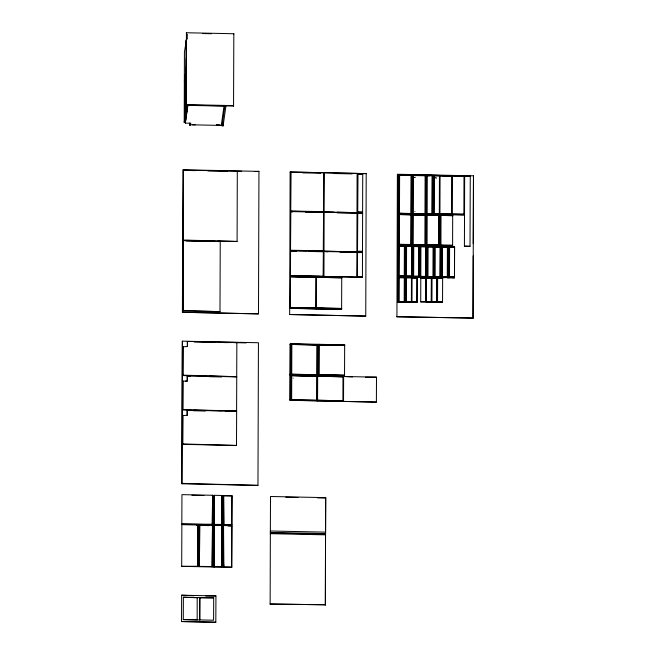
<?xml version="1.0" encoding="UTF-8"?>
<svg xmlns="http://www.w3.org/2000/svg" width="655" height="655" viewBox="0 0 655 655"><rect width="100%" height="100%" fill="white"/><g stroke="black" fill="none" stroke-linecap="round" stroke-linejoin="round"><path stroke-width="0.98" d="M181.877 483.791L182.352 341.157L258.438 342.745L257.964 485.38L181.877 483.791L182.352 341.157M181.525 621.538L181.64 595.207L215.937 595.927L215.823 622.25L181.525 621.538L215.823 622.25M223.298 567.115L223.461 525.531L231.886 525.703L231.706 567.377L181.689 566.329L181.869 524.663L198.023 524.999L197.9 566.264L197.482 566.575M223.421 524.794L223.552 495.508L231.976 495.688L231.829 525.056L181.812 524.016L181.959 494.64L212.638 495.278L212.556 524.254L212.138 524.557M182.401 312.279L182.86 169.784L258.946 171.373L258.488 313.868L182.401 312.279L258.488 313.868M182.671 444.344L182.761 415.606L187.183 415.295L187.199 410.226L236.651 411.258L236.496 445.466L182.671 444.344L182.819 415.204M189.884 410.104L182.778 409.948L182.86 381.218L187.281 380.907L187.297 375.831L236.75 376.862L236.594 411.078L225.426 410.841M206.235 376.044L182.876 375.561L182.966 346.822L187.387 346.511L187.404 341.443L236.856 342.475L236.701 376.682L209.281 376.109M183.072 310.855L183.31 240.639L220.236 241.408L219.99 311.624L183.072 310.855L183.31 240.639M183.523 170.112L183.277 240.328L183.523 170.112L241.662 171.274M182.778 409.948L182.917 380.809M182.876 375.561L183.023 346.421M233.548 106.061L233.614 105.611L186.216 104.62L186.151 105.07L233.548 106.061L233.827 33.741L186.429 32.75L186.495 108.206L187.117 108.214L187.232 107.412L186.339 107.526L186.773 104.505L187.895 104.53L185.34 122.46L184.219 122.436L184.423 52.081L186.225 41.224M183.277 619.589L183.384 597.229L213.694 597.859L213.587 620.219L183.277 619.589L197.425 619.884M184.219 122.436L185.046 116.647L185.242 74.842M186.7 37.843L186.069 40.544L185.783 111.44L185.119 116.115L186.012 115.992L185.897 116.803L185.275 116.786L185.308 109.647M189.737 123.181L189.729 125.211L190.474 125.228L190.761 123.214L185.34 123.099L185.34 122.051M185.373 116.082L185.422 104.906M185.439 120.528L185.48 119.914L185.398 121.175L185.668 119.276M185.897 116.803L185.905 114.789M186.069 116.434L186.069 115.73M186.634 111.587L186.012 111.579L186.159 99.699M186.143 72.222L186.282 58.401M186.315 43.508L186.069 40.544M186.216 115.403L186.216 114.707M186.339 107.526L186.347 104.505M186.544 39.169L186.978 34.15L186.962 39.144M186.798 39.136L186.552 37.171M187.043 107.338L187.052 105.299M187.117 108.214L187.24 105.398M187.371 107.289L187.371 106.585M187.518 106.257L187.518 105.561L187.207 107.592M185.48 381.267L187.224 381.308L187.297 375.831M197.515 566.346L198.023 524.999M197.785 566.354L197.908 525.089M197.63 525.081L199.349 525.343L199.226 566.608M199.881 525.13L199.349 566.608M212.548 525.302L212.007 566.878L212.433 566.567L212.548 525.302L199.521 525.032M212.171 524.336L212.638 495.278M212.31 566.657L212.433 525.392M212.441 524.336L212.523 495.368M212.163 525.384L213.882 525.646L213.759 566.911M212.253 495.36L213.964 495.622L213.882 524.59M221.431 567.074L221.848 566.763L221.971 525.498L214.046 525.335L213.882 566.919M221.554 524.753L221.971 524.45L222.053 495.475L214.136 495.311L214.005 524.598M214.136 525.425L214.291 566.698L214.046 525.335M214.226 495.401L214.414 524.377L214.136 495.311M214.406 525.433L214.291 566.698M214.496 495.409L214.414 524.377M221.456 566.845L221.971 525.498M221.586 524.532L222.053 495.475M221.734 566.853L221.848 525.588M221.857 524.532L221.939 495.565M224.821 105.881L221.971 125.883L223.093 125.907L223.109 121.855M221.546 525.801L223.298 525.842L223.175 567.107M223.552 525.621L223.707 566.894L223.461 525.531M223.642 495.598L223.83 524.573L223.552 495.508M223.682 564.102L223.707 566.894M231.706 567.377L231.886 525.703M231.829 525.056L231.976 495.688M217.804 241.048L237.094 241.449L237.306 171.504M270.138 604.033L270.351 533.031L325.543 534.185L325.388 604.778L270.138 604.033L325.388 604.778M270.351 532.45L270.515 496.49L325.707 497.644L325.601 532.147L325.543 533.604L270.351 532.45L270.409 531L325.601 532.147M289.666 314.515L290.124 172.019L366.21 173.608L365.752 316.103L289.666 314.515L365.752 316.103M290.075 400.303L290.149 375.642L317.061 376.281L290.165 375.511L290.976 375.528L290.902 400.18L290.075 400.303L290.165 375.511M290.149 375.061L290.239 343.99L317.159 344.636L317.028 375.618L290.149 375.061L290.263 344.202L290.28 343.719L291.09 343.736L291.074 344.227L290.263 344.202M290.345 308.374L290.476 276.05L315.8 276.574L315.669 308.906L290.345 308.374L290.476 276.05M290.558 250.808L290.443 275.73L290.558 250.808L323.423 251.495L323.308 276.418L323.423 251.495M306.45 250.824L290.517 250.488L290.673 211.573L323.537 212.261L323.382 251.176L308.448 250.865M290.632 211.262L290.787 172.347L290.632 211.262L302.585 211.516M290.517 250.488L290.673 211.573M291.09 343.736L317.159 344.284L317.069 375.356L290.173 374.578L291 374.455M290.173 374.226L290.984 374.242L291.09 344.44L290.255 344.555L291.09 344.44M291.655 400.197L291.729 375.544L317.045 376.068L316.995 400.246L316.954 400.86L291.631 400.336L316.971 400.729M291.729 374.955L291.745 374.472L317.069 375.004L291.745 374.472M317.053 374.791L291.729 374.259L291.835 344.456L317.159 344.98L291.835 344.456M317.135 344.767L291.819 344.235L291.835 343.752M316.291 308.914L316.422 276.59L341.746 277.114L341.607 309.447L316.291 308.914L341.607 309.447M316.954 400.86L317.045 376.068M317.577 400.876L317.667 376.085L342.991 376.609L342.901 401.4L317.577 400.876L342.901 401.4M318.502 375.028L317.675 375.151L344.571 375.929L317.65 375.634L317.781 344.293L318.592 344.317L318.576 344.8L317.765 344.784L317.781 344.293M318.486 374.816L317.675 374.799L318.486 374.816L318.592 345.013L317.757 345.128L318.592 345.013M319.231 375.528L319.247 375.045L344.571 375.577L319.247 375.045M319.231 374.832L344.571 375.225L319.231 374.832L319.337 345.029L344.661 345.553L319.337 345.029M344.661 344.857L344.636 345.341L319.321 344.817L319.337 344.325L344.661 344.857L344.53 376.191M323.382 251.176L323.537 212.261M323.496 211.95L323.652 173.035L323.496 211.95L305.574 211.573M323.93 276.435L324.045 251.504L356.909 252.191L356.795 277.114L323.93 276.435L356.795 277.114M336.957 251.463L324.004 251.192L324.159 212.277L357.024 212.965L356.869 251.88L339.945 251.52M334.083 212.171L324.127 211.958L324.241 173.313M325.33 605.179L325.543 534.185M325.543 533.604L325.707 497.644M343.523 401.417L343.629 376.486L376.494 377.174L376.388 402.104L343.523 401.417L376.388 402.104M337.071 212.228L356.991 212.646L357.106 174.001M357.425 277.13L362.428 277.098L357.425 277.13L357.515 252.339L362.502 252.445L357.515 252.691L357.442 276.647L362.428 276.754L357.458 276.508M357.499 251.888L362.502 251.864L357.499 251.888L357.63 213.112L362.616 213.563L357.63 213.112M357.614 212.662L357.745 173.878L362.731 173.984L362.6 212.769L357.614 212.662L362.6 212.769M357.532 251.274L362.526 251.373L357.515 251.405L357.646 213.325L362.633 213.432L357.614 213.243M357.655 212.04L362.641 212.146L357.63 212.179L357.761 174.099L362.755 174.197L357.745 173.878M362.411 277.237L362.502 252.445M362.485 251.995L362.616 213.211M396.93 316.758L397.389 174.263L473.475 175.843L473.049 318.076L396.93 316.758L473.049 318.076M397.659 301.914L397.749 277.122L398.559 277.139L398.469 301.93L397.659 301.914L398.469 301.93M398.559 276.205L397.732 276.32L404.299 276.672L397.708 276.803L397.839 245.469L398.649 245.486L398.633 245.969L397.822 245.952L397.839 245.469M398.748 213.833L411.16 214.095L411.029 245.428L397.806 245.15L397.937 213.817L398.748 213.833L398.723 214.316L397.912 214.3L397.937 213.817M397.921 213.366L398.052 174.59L398.862 174.607L398.731 213.383L397.921 213.366L411.135 213.645L399.476 213.399L399.607 174.623L411.274 174.86L411.135 213.645M398.543 275.992L397.732 275.968L398.543 275.992L398.649 246.182L397.822 246.305L398.649 246.182M411.062 245.158L397.822 244.667L398.658 244.552M398.633 244.34L397.822 244.323L398.633 244.34L398.748 214.529L397.912 214.652L398.748 214.529M399.214 301.947L399.304 277.155L404.299 277.253L404.2 302.045L399.214 301.947L404.225 301.914M399.288 276.705L399.313 276.222L404.299 276.32L399.313 276.222M399.288 276.001L404.299 275.976L399.288 276.001L399.394 246.198L404.389 246.305L399.394 246.198M399.378 245.985L404.389 245.952L399.378 245.985L399.403 245.502L404.389 245.609L404.258 276.942M399.386 245.052L399.403 244.569L411.062 244.814L399.403 244.569M411.045 244.593L399.386 244.356L399.493 214.545L411.152 214.791L399.493 214.545M411.135 214.578L399.476 214.332L399.493 213.849M404.831 302.061L404.921 277.27L405.732 277.286L405.642 302.078L404.831 302.061L411.373 301.849L404.806 301.849M407.688 277.016L404.88 276.959L405.011 245.617L405.822 245.633L405.805 246.116L404.995 246.1L405.011 245.617M405.822 245.633L411.561 245.756L411.471 276.819L404.905 276.467L405.732 276.353M405.715 276.14L404.905 276.123L405.715 276.14L405.822 246.337L404.995 246.452L405.822 246.337M406.387 302.094L406.477 277.302L411.471 277.409L411.373 302.201L406.387 302.094L411.373 302.201M406.46 276.852L406.485 276.369L411.471 276.476L406.485 276.369M406.46 276.156L411.471 276.123L406.46 276.156L406.567 246.354L411.561 246.452L406.567 246.354M411.561 245.756L411.545 246.239L406.55 246.133L406.575 245.65M411.029 245.428L411.16 214.095M411.119 213.432L411.25 175.344L398.011 175.204L400.049 175.245M412.503 244.839L411.668 244.962L424.907 245.453L411.651 245.445L411.782 214.103L412.593 214.119L412.568 214.603L411.758 214.586L411.782 214.103M411.766 213.653L411.897 174.877L412.707 174.893L412.576 213.677L411.766 213.653L424.98 213.931L413.321 213.686L413.436 175.041L425.12 175.155L424.98 213.931M411.979 302.348L412.069 277.556L417.063 277.654L416.973 302.446L411.979 302.348L416.973 302.446M412.904 276.5L412.077 276.623L418.643 276.975L412.052 277.106L412.183 245.764L412.994 245.781L412.977 246.272L412.167 246.247L412.183 245.764M412.478 244.626L411.668 244.61L412.478 244.626L412.584 214.824L411.758 214.938L412.584 214.824M412.887 276.287L412.077 276.271L412.887 276.287L412.994 246.485L412.167 246.599L412.994 246.485M413.231 245.338L413.248 244.855L424.907 245.101L413.248 244.855M413.231 244.643L424.915 244.749L413.231 244.643L413.338 214.84L424.997 215.077L413.338 214.84M424.997 214.381L424.98 214.865L413.321 214.619L413.338 214.136L424.997 214.381L424.874 245.715M413.632 277L413.657 276.516L418.643 276.623L413.657 276.516M413.632 276.304L418.643 276.271L413.632 276.304L413.739 246.501L418.733 246.607L413.739 246.501M418.733 245.903L418.717 246.386L413.723 246.28L413.747 245.797L418.733 245.903L418.602 277.245M417.006 301.832L412.003 301.857L416.989 301.963L417.079 277.876L412.069 277.9L417.079 277.876M425.816 276.77L420.805 276.803L425.816 276.77L425.775 277.392L419.225 277.253L419.315 246.182L420.166 245.936L420.15 246.419L419.339 246.403L419.356 245.92M419.225 277.253L419.266 276.639L420.076 276.656L420.06 277.139L425.816 277.122M419.266 276.287L419.356 246.616L420.166 246.632L420.06 276.435L419.249 276.418L420.06 276.435M425.791 277.843L425.701 302.168L420.715 302.061L420.805 277.736L425.791 278.187L420.805 277.736M420.805 277.155L420.821 276.672M420.805 276.451L420.911 246.648L425.906 246.755L425.816 276.426L420.805 276.451L425.816 276.426M420.895 246.436L420.919 245.952L425.906 246.403L420.895 246.436L425.881 246.534L425.906 246.051M425.496 245.731L425.627 214.398L426.438 214.414L426.413 214.897L425.603 214.881L425.496 245.731L438.752 245.74L438.842 214.668L426.438 214.414M432.177 213.948L425.586 213.727L425.717 175.646L432.267 175.786L432.136 213.866M425.603 214.881L425.627 214.398M425.611 213.948L425.742 175.163L426.552 175.18L426.421 213.964L425.627 213.808M425.775 277.392L425.865 246.321L419.315 246.182M425.742 301.546L420.731 301.578L425.742 301.546L425.807 278.056L420.821 277.949M438.752 245.74L425.513 245.248L426.348 245.134M425.513 244.896L426.323 244.913L426.43 215.11L425.603 215.225L426.43 215.11M431.408 277.957L431.317 302.282L426.323 302.176L426.413 277.851L431.408 277.957L426.413 277.851M427.248 276.803L426.421 276.918L432.988 277.27L426.397 277.401L426.528 246.067L427.338 246.083L427.322 246.567L426.511 246.55L426.528 246.067M427.076 245.633L427.093 245.142L438.752 245.388L427.093 245.142M438.735 245.175L427.076 244.929L427.183 215.127L438.842 215.372L427.183 215.127M438.825 215.151L427.166 214.914L427.183 214.431M432.292 175.303L432.153 214.079L427.166 213.98L427.281 175.327L432.292 175.303L411.553 174.82M427.232 276.59L426.421 276.574L427.232 276.59L427.338 246.779L426.503 246.902L427.338 246.779M427.977 277.302L427.993 276.819L432.988 276.926L427.993 276.819M427.977 276.606L432.988 276.574L427.977 276.606L428.083 246.796L433.078 246.902L428.083 246.796M428.067 246.583L433.078 246.55L428.067 246.583L428.083 246.1L433.078 246.206L432.947 277.54M431.35 301.66L426.348 301.693L431.35 301.66L431.424 278.17L426.438 278.072M436.942 302.266L431.94 302.299L432.03 277.974L437.016 278.072L436.967 301.783L436.926 302.397L437 278.211L432.03 277.974M432.775 214.095L432.914 175.311L433.725 175.327L433.585 214.111L432.799 213.964M440.16 277.073L435.149 277.106L440.16 277.073L440.119 277.687L433.569 277.556L433.659 246.485L439.276 246.599M433.569 277.556L433.61 276.934L434.421 276.95L434.396 277.433L440.16 277.425M433.61 276.582L433.7 246.919L434.511 246.935L434.421 276.606L433.594 276.721L434.421 276.606M433.7 246.215L434.511 246.583L433.7 246.215L433.684 246.698L434.511 246.583M434.339 214.128L434.47 175.344L439.464 175.45L439.325 214.234L434.355 213.997M434.396 277.433L434.421 276.95M434.404 276.738L434.511 246.935M434.494 246.714L434.511 246.231M435.149 277.45L435.166 276.967M435.149 276.754L435.256 246.951L440.25 247.05L440.16 276.721L435.149 276.754L440.16 276.721M435.239 246.73L435.256 246.247L440.25 246.354C436.926 247.713 430.147 246.223 440.25 246.706M442.633 278.195L442.543 302.52L437.548 302.413L437.638 278.088L442.649 278.408L437.638 278.088M438.719 246.01L438.842 214.668M449.51 246.231L439.341 246.018L439.472 214.684L440.283 214.701L440.258 215.184L439.448 215.167L439.472 214.684M439.931 214.381L440.062 175.597L451.729 175.843L451.631 214.005L451.59 214.619L439.931 214.381L451.614 214.488M440.119 277.687L440.25 246.354M440.283 214.701L452.687 214.963L452.597 246.026L439.358 245.535L440.193 245.42M440.168 245.207L439.358 245.183L440.168 245.207L440.275 215.397L439.448 215.52L440.275 215.397M441.593 277.106L440.766 277.221L447.332 277.573L440.741 277.704L440.872 246.37L441.683 246.386L441.667 246.869L440.848 246.853L440.872 246.37M440.913 245.92L440.938 245.437L452.597 245.682L440.938 245.437M440.921 245.216L452.597 245.33L440.921 245.216L441.028 215.413L452.687 215.659L441.028 215.413M441.011 215.2L452.687 215.307L441.011 215.2L441.028 214.717M441.576 276.885L440.766 276.869L441.576 276.885L441.683 247.082L440.848 247.197L441.683 247.082M442.322 277.605C445.646 276.246 452.417 277.728 442.322 277.253M442.322 276.901L447.308 277.008L442.322 276.901L442.412 247.23L447.414 247.205L442.412 247.23M447.422 246.501L447.398 246.984L442.412 246.534L447.422 246.501L447.291 277.843M442.338 276.77L442.428 247.099M442.412 246.886L442.428 246.403M447.914 277.851L448.004 246.788L454.554 246.919L454.464 277.99L447.914 277.851L448.02 247L448.045 246.517L448.855 246.534L448.831 247.017L448.02 247M448.045 246.517L448.831 247.017M448.855 246.534L454.595 246.657L454.496 277.72L447.93 277.368L448.765 277.253M447.938 277.016L448.749 277.04L448.855 247.23L448.02 247.353L448.855 247.23M449.494 277.753L449.51 277.27L454.505 277.368L449.51 277.27M454.48 277.155L449.494 277.049L449.6 247.246L454.586 247.353L449.6 247.246M454.57 247.14L449.584 247.033L449.6 246.55M452.237 214.504L452.351 175.851L464.01 176.097L463.879 214.881L452.22 214.635L463.879 214.881M454.595 246.657L449.584 247.033M464.411 246.19L464.657 175.974L470.265 176.097L470.02 246.313L464.411 246.19L470.02 246.313M473.016 318.346L473.197 255.925M473.238 243.652L473.475 175.843M186.364 33.2L186.429 32.75M184.342 81.171L186.135 70.306M186.388 66.679L186.241 69.487M186.266 108.067L185.856 110.9L186.749 110.785M186.626 111.858L186.888 109.966M185.34 123.099L187.903 105.103M189.729 125.211L190.016 123.197M187.404 341.443L187.387 346.511M233.761 34.183L233.827 33.741M221.284 125.424L224.035 106.126M223.093 125.907L225.91 106.126L187.862 105.373M187.199 410.226L187.183 415.295M220.236 241.408L218.197 241.638M181.812 524.016L212.556 524.254M181.689 566.329L197.9 566.264M219.99 311.624L183.105 310.593M181.64 595.207L193.708 595.731M183.384 597.229L197.491 597.794M237.094 241.449L183.318 240.057M199.349 525.343L196.418 525.367M199.472 525.343L209.068 525.629M197.188 597.786L197.163 619.605M258.946 171.373L254.852 171.553M236.856 342.475L224.681 342.622M236.701 376.682L182.933 375.159M223.912 495.606L221.513 495.868M236.651 411.258L225.492 411.43M236.594 411.078L182.835 409.547M223.298 524.786L223.388 495.819L221.636 495.786M223.298 525.842L221.423 525.891M213.694 597.859L199.505 597.835M236.496 445.466L182.729 443.943M215.937 595.927L205.817 595.984M290.124 172.019L366.21 173.608M257.964 485.38L181.934 483.382M290.984 374.242L290.19 374.095M290.976 374.938L290.19 374.791M291.729 374.259L317.069 374.652M324.127 211.958L356.991 212.646M315.8 276.574L315.776 277.057L290.46 276.533M315.669 308.906L290.386 308.104M324.004 251.192L356.869 251.88M324.045 251.504L327.991 251.856M318.592 344.317L319.337 344.325M317.65 375.634L318.486 375.52M317.667 376.085L343.007 376.83L317.65 376.216M362.731 173.984L357.728 174.017M356.909 252.191L339.937 252.109M357.515 252.339L362.518 252.658M343.629 376.486L352.554 376.944M398.052 174.59L398.862 174.607M399.607 174.623L411.274 174.86M398.723 214.316L397.937 214.169M399.476 214.332L411.152 214.439L397.896 214.087M376.494 377.174L365.506 377.214M397.806 245.15L398.633 245.035M398.633 245.969L397.839 245.822M398.649 245.486L399.403 245.502M399.386 244.356L411.07 244.462M397.708 276.803L398.543 276.688M397.749 277.122L398.559 277.139M399.304 277.155L404.299 277.253M404.389 245.609L397.806 245.74M405.805 246.116L405.011 245.969L407.778 245.944M406.55 246.133L411.561 246.108M412.593 214.119L413.338 214.136M412.568 214.603L411.782 214.455L418.864 214.521M404.258 277.876L397.708 277.736L399.583 277.777M413.321 214.619L424.997 214.734M404.88 276.959L405.715 276.836M404.921 277.27L405.732 277.286M406.477 277.302L411.471 277.409M411.651 245.445L412.478 245.322M404.2 302.045L397.634 301.693L404.184 301.832M412.977 246.272L412.183 246.116M412.994 245.781L413.747 245.797M405.642 302.078L404.847 301.93M413.723 246.28L418.733 246.255M425.079 175.769L411.856 175.491L413.894 175.54M411.43 278.023L404.88 277.884L406.755 277.925M412.069 277.556L417.063 277.654M412.052 277.106L412.887 276.991M419.356 246.616L420.166 246.632M420.166 245.936L420.919 245.952M420.15 246.419L419.356 246.264M420.911 246.648L425.906 246.755M425.586 213.727L432.153 214.079M426.413 214.897L425.627 214.742M427.166 214.914L438.842 215.02M432.914 175.311L433.725 175.327M419.266 276.639L420.076 276.656M434.47 175.344L439.464 175.45M420.06 277.139L419.266 276.983M426.323 244.913L425.537 244.765M426.323 245.617L425.529 245.461M427.076 244.929L438.752 245.035M427.338 246.083L428.083 246.1M427.322 246.567L426.528 246.419M439.423 176.072L432.873 175.933L434.74 175.974M440.062 175.597L451.729 175.843M426.397 277.401L427.232 277.286M433.078 246.206L426.487 246.337M433.7 246.919L434.486 247.066M439.325 214.234L432.758 213.882L439.349 214.095M435.256 246.247L434.494 246.37M435.256 246.951L440.25 247.05M440.258 215.184L439.464 215.036M433.61 276.934L434.404 277.09M439.341 246.018L440.168 245.903M437.016 278.072L432.03 278.318L437.032 278.293M441.667 246.869L440.872 246.714M441.683 246.386L442.412 246.534M452.351 175.851L464.01 176.097M440.741 277.704L441.568 277.589M448.74 277.736L447.954 277.581M448.749 277.04L447.954 276.885M449.494 277.049L454.505 277.024M464.657 175.974L470.265 176.097M414.861 211.352L414.91 211.434M202.501 33.536L211.573 33.724M192.586 124.778L195.157 124.827M190.54 124.778L222.037 125.441M441.986 175.458L461.259 175.859M183.482 170.374L195.673 170.627M207.856 170.889L227.146 171.291M302.7 172.863L320.623 173.239M334.197 173.526L352.12 173.894M440.045 175.728L451.704 175.974M440.086 175.81L451.745 176.056M425.701 175.786L429.443 175.859M451.631 214.005L439.955 213.898L451.614 214.136M452.253 214.021L463.92 214.259L452.237 214.152M290.673 210.992L323.537 211.68M397.896 213.153L411.16 213.505M411.741 213.44L425.005 213.8M290.632 211.843L292.621 211.884M305.574 212.154L323.496 212.531M337.071 212.818L355.993 213.211M425.586 214.66L438.809 214.938M439.431 214.955L449.6 215.167M186.323 240.393L214.758 240.983M186.266 240.974L205.228 241.368M440.831 246.632L442.706 246.673M442.428 246.747L447.422 246.853M290.558 250.226L323.423 250.906M290.517 251.078L296.494 251.201M308.44 251.446L323.382 251.757M433.61 277.286L434.421 277.302M420.78 277.867L425.775 277.974M426.397 277.99L431.383 278.088M290.484 275.46L323.349 276.148M291.442 275.755L320.32 276.353M290.443 276.312L315.8 276.926M436.967 301.783L431.956 301.808L436.95 301.914M290.386 307.408L315.71 307.932L290.37 307.539M202.583 341.984L214.758 342.238M234.031 342.639L246.206 342.892M194.404 341.992L206.522 342.246M317.74 344.563L344.661 345.21M187.24 376.232L190.269 376.298M209.444 376.699L221.554 376.952M290.116 399.681L316.995 400.246M290.091 399.812L316.971 400.377M290.091 400.164L290.902 400.18M193.945 410.186L221.365 410.759M193.192 410.75L205.31 411.004M191.915 495.254L203.934 495.499M223.494 495.909L231.919 496.089M285.785 497.21L298.05 497.464M317.47 497.874L325.65 498.046M221.971 524.45L214.144 524.377M231.886 524.655L223.56 524.573M228.087 526.03L231.829 526.104M325.592 534.832L270.4 533.678L270.351 533.031M212.433 566.567L199.488 566.387M221.848 566.763L214.013 566.69M231.764 566.976L223.437 566.886M199.808 597.843L199.742 619.933L199.808 597.843M216.608 124.827L216.551 125.277L219.974 125.351L220.039 124.9L216.608 124.827M290.476 276.746L315.8 277.278L290.476 276.746M290.386 307.76L315.702 308.284L290.386 307.76M316.422 277.286L341.738 277.818L316.422 277.286M316.422 276.934L341.738 277.466L316.422 276.934M316.332 308.3L341.648 308.824L316.332 308.3M316.332 307.948L341.648 308.48L316.332 307.948M317.618 400.254L342.933 400.786L317.618 400.254M437.589 301.791L442.575 301.898L437.589 301.791M293.121 378.172L293.145 378.131M414.795 177.472L415.147 177.161L414.82 177.439M435.845 177.644L436.066 178.144L435.845 177.644"/></g></svg>
